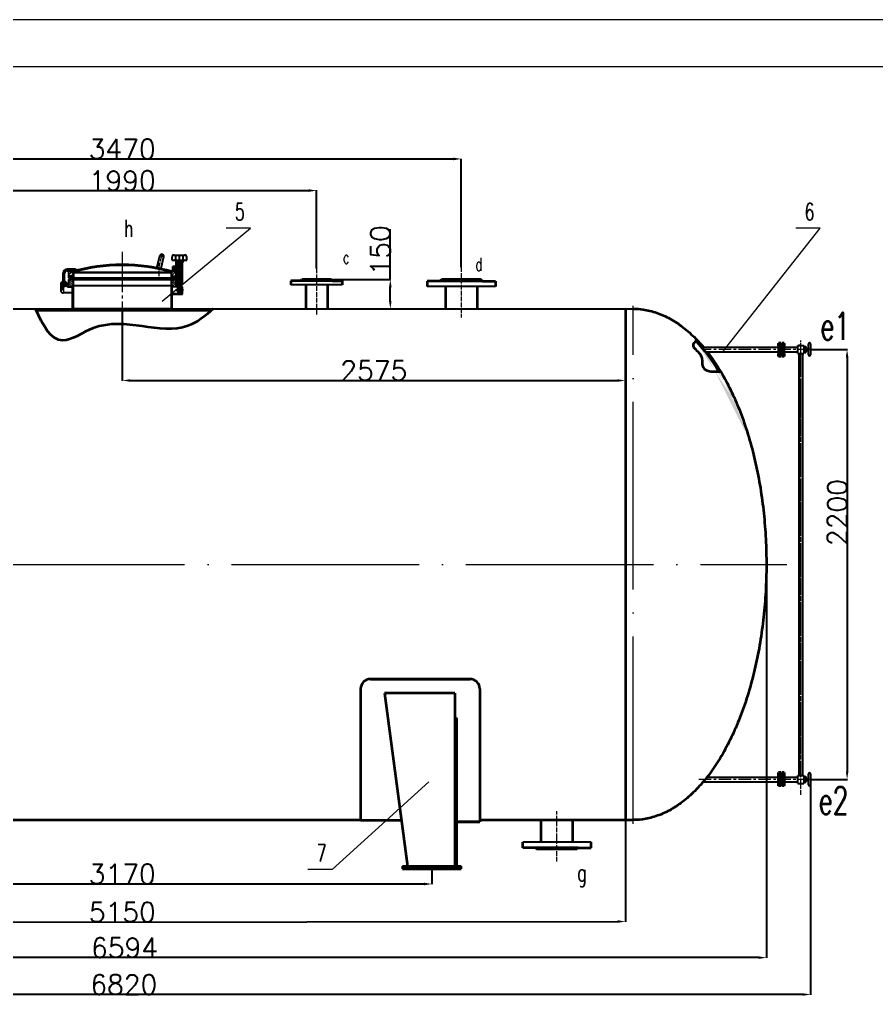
# Model space of a CAD drawing. Header units: millimetres. Extents: x 7901 to 22157, y 9078 to 19158.
# Drawn here: x 12098 to 16484, y 14154 to 19158 of the extents above; entities that cross this region are included whole.
import ezdxf

# ---------------------------------------------------------------- set-up
doc = ezdxf.new("R2010")
doc.units = ezdxf.units.MM
for name, pattern in [('ACAD_ISO04W100', [30, 24, -3, 0, -3]), ('CENTER', [2, 1.25, -0.25, 0.25, -0.25]), ('CENTERX2', [101.6, 63.5, -12.7, 12.7, -12.7])]:
    doc.linetypes.add(name, pattern=pattern)
for name, color, linetype, lineweight in [('8', 7, 'Continuous', 9), ('中心线', 1, 'CENTERX2', 9), ('中心线层', 1, 'ACAD_ISO04W100', 9), ('剖面线层', 4, 'Continuous', 9), ('尺寸线层', 3, 'Continuous', 13), ('细实线层', 7, 'Continuous', 9), ('轮廓线', 7, 'Continuous', 35)]:
    doc.layers.add(name, color=color, linetype=linetype, lineweight=lineweight)
doc.styles.add('HZ', font='txt.shx', dxfattribs={"width": 0.667, "bigfont": 'hztxt.shx'})
doc.styles.get("Standard").update_dxf_attribs({"font": 'txt', "bigfont": 'gbcbig.shx'})
doc.dimstyles.new('ISO-25', dxfattribs={"dimtxt": 2.5, "dimasz": 2.5, "dimexe": 1.25, "dimexo": 0.625, "dimtad": 1, "dimtxsty": 'Standard', "dimcen": 2.5, "dimadec": 0, "dimazin": 0, "dimtfac": 1, "dimtmove": 0, "dimatfit": 3, "dimfxl": 0, "dimarcsym": 0})

# ---------------------------------------------------------------- blocks, each defined once
blk = doc.blocks.new('13')
at = {"color": 1, "linetype": 'CENTER'}
for p, q in [((108.2, 161.9), (236.8, 161.9)), ((121.8, 174.8), (121.8, 144.5)), ((121.8, 161.9), (121.8, 161.9)), ((121.8, 161.9), (121.8, 161.9))]:
    blk.add_line(p, q, dxfattribs=at)
for p, q in [((132, 167.9), (234.8, 167.9)), ((176.8, 167.8), (176.8, 155.9)), ((176.8, 166.9), (235.8, 166.9)), ((234.8, 167.9), (234.8, 155.9)), ((234.8, 167.9), (236.8, 165.9)), ((236.8, 165.9), (236.8, 157.9)), ((132, 155.9), (234.8, 155.9)), ((176.8, 156.9), (235.8, 156.9)), ((234.8, 155.9), (236.8, 157.9))]:
    blk.add_line(p, q)
for radius in [7, 4.25]:
    blk.add_circle((121.8, 161.9), radius)
for centre, radius, start, end in [((121.8, 161.9), 10, 51.202, 313.0186), ((132, 172.9), 5, 226.8838, 270), ((132, 150.9), 5, 90, 133.0186)]:
    blk.add_arc(centre, radius, start, end)
blk = doc.blocks.new('22')
for p, q in [((807.6, 785.9), (807.6, 815.9)), ((850.6, 815.9), (807.6, 815.9)), ((850.6, 785.9), (850.6, 815.9)), ((807.6, 788.9), (850.6, 788.9)), ((807.6, 785.9), (850.6, 785.9))]:
    blk.add_line(p, q)
blk.add_circle((837.6, 802.9), 4.25)
at = {"layer": '中心线层'}
for p, q in [((847.3, 802.9), (829.4, 802.9)), ((837.6, 795.4), (837.6, 812.9))]:
    blk.add_line(p, q, dxfattribs=at)
blk = doc.blocks.new('02')
for p, q in [((236.5, 113), (236.5, 163)), ((252.5, 163), (252.5, 113)), ((252.5, 113), (236.5, 113))]:
    blk.add_line(p, q)
blk.add_arc((244.5, 163), 8, 0, 180)
at = {"layer": '中心线层'}
for p, q in [((233.5, 163), (256.2, 163)), ((244.5, 113), (244.5, 176.7))]:
    blk.add_line(p, q, dxfattribs=at)
blk = doc.blocks.new('450.3')
blk.add_hatch(color=256).paths.add_polyline_path([(1641.3, 884.6, -0.001225), (1645.9, 885.8, 0.389162), (1641.3, 890.8)])
at = {"layer": '剖面线层'}
h = blk.add_hatch(dxfattribs=at)
h.set_pattern_fill('ANSI37', color=256, style=0)
h.set_pattern_definition([(45, (1918.7546, 804.7547), (-2.245064, 2.245064), []), (135, (1918.7546, 804.7547), (-2.245064, -2.245064), [])])
edge = h.paths.add_edge_path()
edge.add_line((2055.4, 902.1), (2059.4, 902.1))
edge.add_line((2059.4, 902.1), (2059.4, 922.7))
edge.add_spline(control_points=[(2059.4, 922.7), (2059.2, 922.7), (2057.6, 922.1), (2055.8, 922.2), (2054.1, 922.4)], knot_values=[11.696141, 11.696141, 11.696141, 11.696141, 12.066673, 16.949949, 16.949949, 16.949949, 16.949949], degree=3, periodic=0)
edge.add_arc((2045.4, 917.6), 10, 0, 28.6422, ccw=False)
edge.add_line((2055.4, 917.6), (2055.4, 902.1))
edge = h.paths.add_edge_path()
edge.add_line((2077.4, 902.1), (2081.4, 902.1))
edge.add_line((2081.4, 902.1), (2081.4, 917.6))
edge.add_arc((2091.4, 917.6), 10, 163.6275, 180, ccw=False)
edge.add_spline(control_points=[(2081.8, 920.4), (2081.1, 920.4), (2079.6, 920.5), (2078.1, 920.9), (2077.4, 921.2)], knot_values=[36.080424, 36.080424, 36.080424, 36.080424, 38.229425, 40.764188, 40.764188, 40.764188, 40.764188], degree=3, periodic=0)
edge.add_line((2077.4, 921.2), (2077.4, 902.1))
h = blk.add_hatch(dxfattribs=at)
h.set_pattern_fill('ANSI31', color=256, style=0)
h.set_pattern_definition([(45, (1918.7546, 804.7547), (-2.245064, 2.245064), [])])
edge = h.paths.add_edge_path()
edge.add_line((2062.6, 902.1), (2063.5, 902.1))
edge.add_line((2063.5, 902.1), (2063.5, 924.8))
edge.add_spline(control_points=[(2063.5, 924.8), (2063.2, 924.7), (2062.9, 924.6), (2062.6, 924.4)], knot_values=[20.563838, 20.563838, 20.563838, 20.563838, 21.548078, 21.548078, 21.548078, 21.548078], degree=3, periodic=0)
edge.add_line((2062.6, 924.4), (2062.6, 902.1))
edge = h.paths.add_edge_path()
edge.add_spline(control_points=[(2062.6, 924.4), (2061.6, 923.8), (2060.5, 923.2), (2059.4, 922.7)], knot_values=[16.949949, 16.949949, 16.949949, 16.949949, 20.563838, 20.563838, 20.563838, 20.563838], degree=3, periodic=0)
edge.add_line((2059.4, 922.7), (2059.4, 902.1))
edge.add_line((2059.4, 902.1), (2062.6, 902.1))
edge.add_line((2062.6, 902.1), (2062.6, 924.4))
edge = h.paths.add_edge_path()
edge.add_spline(control_points=[(2074.2, 922.5), (2074, 922.6), (2073.7, 922.8), (2073.4, 922.9), (2073.3, 922.9)], knot_values=[31.830113, 31.830113, 31.830113, 31.830113, 32.54272, 32.751108, 32.751108, 32.751108, 32.751108], degree=3, periodic=0)
edge.add_line((2073.3, 922.9), (2073.3, 902.1))
edge.add_line((2073.3, 902.1), (2074.2, 902.1))
edge.add_line((2074.2, 902.1), (2074.2, 922.5))
edge = h.paths.add_edge_path()
edge.add_line((2074.2, 902.1), (2077.4, 902.1))
edge.add_line((2077.4, 902.1), (2077.4, 921.2))
edge.add_spline(control_points=[(2077.4, 921.2), (2076.3, 921.6), (2075.3, 922), (2074.2, 922.5)], knot_values=[32.751108, 32.751108, 32.751108, 32.751108, 36.080424, 36.080424, 36.080424, 36.080424], degree=3, periodic=0)
edge.add_line((2074.2, 922.5), (2074.2, 902.1))
h = blk.add_hatch(dxfattribs=at)
h.set_pattern_fill('ANSI31', color=256, scale=3, style=0)
h.set_pattern_definition([(45, (1334.044, 10), (-6.73519, 6.73519), [])])
h.paths.add_polyline_path([(1628.1, 877.1), (1628.1, 882.1), (1620.6, 882.1), (1618.1, 884.6), (1614.3, 884.6), (1614.3, 855.1), (1620.6, 855.1), (1618.1, 862.3), (1630.6, 862.3), (1628.1, 855.1), (1634.3, 855.1), (1634.3, 877.1)])
h = blk.add_hatch(dxfattribs=at)
h.set_pattern_fill('ANSI31', color=256, scale=3, style=0)
h.set_pattern_definition([(45, (1234.044, 10), (-6.73519, 6.73519), [])])
h.paths.add_polyline_path([(2054.3, 884.6), (2050.6, 884.6), (2048.1, 882.1), (2040.6, 882.1), (2040.6, 877.1), (2034.3, 877.1), (2034.3, 874.3), (2041.6, 862.3), (2050.6, 862.3), (2048.1, 855.1), (2054.3, 855.1)])
h = blk.add_hatch(dxfattribs=at)
h.set_pattern_fill('ANSI31', color=256, style=0)
h.set_pattern_definition([(45, (1933.9616, 756.4854), (-2.245064, 2.245064), [])])
h.paths.add_polyline_path([(2055.8, 884.6), (2055.8, 830.1), (2062.1, 830.1), (2062.1, 902.1), (2041.6, 902.1), (2041.6, 882.1), (2047.1, 882.1), (2049.6, 884.6)])
h.paths.add_polyline_path([(2074.6, 830.1), (2080.8, 830.1), (2080.8, 902.1), (2074.6, 902.1)])
h = blk.add_hatch(dxfattribs=at)
h.set_pattern_fill('ANSI31', color=256, scale=2, angle=90, style=0)
h.set_pattern_definition([(135, (1334.0437, 0), (-4.49013, -4.49013), [])])
h.paths.add_polyline_path([(1614.3, 818.8), (1630.3, 818.8), (1630.3, 823.8), (1634.3, 828.8), (1634.3, 848.8), (1614.3, 848.8)])
h = blk.add_hatch(dxfattribs=at)
h.set_pattern_fill('ANSI37', color=256, style=0)
h.set_pattern_definition([(45, (1333.0437, 0), (-2.245064, 2.245064), []), (135, (1333.0437, 0), (-2.245064, -2.245064), [])])
h.paths.add_polyline_path([(1630.8, 862.3), (1618.3, 862.3), (1620.8, 855.1), (1620.8, 848.8), (1628.3, 848.8), (1628.3, 855.1)])
h = blk.add_hatch(dxfattribs=at)
h.set_pattern_fill('ANSI31', color=256, scale=3, style=0)
h.set_pattern_definition([(45, (1233.794, 10), (-6.73519, 6.73519), [])])
h.paths.add_polyline_path([(2034.1, 855.1), (2040.3, 855.1), (2037.8, 862.3), (2041.4, 862.3), (2034.1, 874.3)])
h = blk.add_hatch(dxfattribs=at)
h.set_pattern_fill('ANSI31', color=256, scale=2, angle=90, style=0)
h.set_pattern_definition([(135, (1234.0437, 0), (-4.490128, -4.490128), [])])
h.paths.add_polyline_path([(2034.3, 828.8), (2038.3, 823.8), (2038.3, 818.8), (2054.3, 818.8), (2054.3, 848.8), (2034.3, 848.8)])
h = blk.add_hatch(dxfattribs=at)
h.set_pattern_fill('ANSI37', color=256, style=0)
h.set_pattern_definition([(45, (1235.0437, 0), (-2.245064, 2.245064), []), (135, (1235.0437, 0), (-2.245064, -2.245064), [])])
h.paths.add_polyline_path([(2040.3, 855.1), (2040.3, 848.8), (2047.8, 848.8), (2047.8, 855.1), (2050.3, 862.3), (2037.8, 862.3)])
h = blk.add_hatch(dxfattribs=at)
h.set_pattern_fill('ANSI31', color=256, style=0)
h.set_pattern_definition([(45, (1334.0437, 0), (-2.245064, 2.245064), [])])
h.paths.add_polyline_path([(1588.8, 819.8), (1582.8, 819.8), (1582.8, 804.8), (1588.8, 804.8)])
h = blk.add_hatch(dxfattribs=at)
h.set_pattern_fill('ANSI31', color=256, angle=90, style=0)
h.set_pattern_definition([(135, (1329.0437, 25), (-2.245064, -2.245064), [])])
h.paths.add_polyline_path([(1585.3, 828.8), (1589.8, 828.8, -0.414214), (1595.3, 834.3), (1595.3, 838.8, 0.414214)])
h.paths.add_polyline_path([(1600.8, 828.8), (1605.3, 828.8, 0.414214), (1595.3, 838.8), (1595.3, 834.3, -0.414214)])
h.paths.add_polyline_path([(1605.3, 828.8), (1600.8, 828.8, -1), (1589.8, 828.8), (1585.3, 828.8, 1)])
h = blk.add_hatch(dxfattribs=at)
h.set_pattern_fill('ANSI31', color=256, style=0)
h.set_pattern_definition([(45, (1329.0437, 25), (-2.245064, 2.245064), [])])
h.paths.add_polyline_path([(1595.3, 828.8), (1590.3, 828.8, 0.414214), (1595.3, 823.8)])
h.paths.add_polyline_path([(1595.3, 833.8, 0.414214), (1590.3, 828.8), (1595.3, 828.8)])
h.paths.add_polyline_path([(1595.3, 833.8), (1595.3, 828.8), (1600.3, 828.8, 0.414214)])
h.paths.add_polyline_path([(1600.3, 828.8), (1595.3, 828.8), (1595.3, 823.8, 0.414214)])
for p, q in [((2038.3, 927.6), (2038.3, 940.3)), ((2038.3, 927.6), (2098.4, 927.6)), ((2046.8, 948.8), (2089.9, 948.8)), ((2053.3, 927.6), (2053.3, 948.8)), ((2059.4, 902.1), (2059.4, 922.7)), ((2063.5, 902.1), (2063.5, 924.8)), ((2068.4, 927.6), (2068.4, 948.8)), ((2073.3, 902.1), (2073.3, 922.9)), ((2077.4, 902.1), (2077.4, 921.2)), ((2083.4, 927.6), (2083.4, 948.8)), ((2098.4, 927.6), (2098.4, 940.3)), ((1641.3, 890.8), (1608.3, 890.8)), ((1608.3, 884.6), (1641.3, 884.6)), ((1614.3, 884.6), (1614.3, 855.1)), ((1634.8, 884.6), (1614.3, 884.6)), ((1618.1, 884.6), (1620.6, 882.1)), ((1620.6, 882.1), (1631.1, 882.1)), ((1628.1, 877.1), (1628.1, 882.1)), ((1628.3, 881.1), (1628.3, 877.1)), ((1641.3, 884.6), (1641.3, 890.8)), ((2048.1, 882.1), (2036.9, 882.1)), ((2040.3, 877.1), (2040.3, 881.1)), ((2040.6, 882.1), (2048.1, 882.1)), ((2040.6, 877.1), (2040.6, 882.1)), ((2080.8, 902.1), (2041.6, 902.1)), ((2041.6, 882.1), (2041.6, 902.1)), ((2047.1, 882.1), (2041.6, 882.1)), ((2049.3, 884.6), (2046.8, 882.1)), ((2049.6, 884.6), (2047.1, 882.1)), ((2050.6, 884.6), (2048.1, 882.1)), ((2050.6, 884.6), (2048.1, 882.1)), ((2049.6, 884.6), (2055.8, 884.6)), ((2050.6, 884.6), (2054.3, 884.6)), ((2050.6, 884.6), (2054.3, 884.6)), ((2054.3, 884.6), (2054.3, 855.1)), ((2055.4, 902.1), (2055.4, 917.6)), ((2055.4, 902.1), (2081.4, 902.1)), ((2055.8, 884.6), (2055.8, 830.1)), ((2062.1, 830.1), (2062.1, 902.1)), ((2074.6, 830.1), (2074.6, 902.1)), ((2080.8, 830.1), (2080.8, 902.1)), ((2081.4, 902.1), (2081.4, 917.6)), ((1592.3, 840.4), (1592.3, 874.8)), ((1598.3, 840.4), (1598.3, 874.6)), ((1620.8, 855.1), (1614.3, 855.1)), ((1614.3, 848.8), (2034.3, 848.8)), ((1614.3, 848.8), (1614.3, 818.8)), ((1630.8, 862.3), (1618.3, 862.3)), ((1618.3, 862.3), (1620.8, 855.1)), ((1620.8, 855.1), (1620.8, 848.8)), ((1628.1, 877.1), (2040.3, 877.1)), ((2040.6, 877.1), (1628.1, 877.1)), ((1630.8, 862.3), (1628.3, 855.1)), ((1628.3, 855.1), (2040.3, 855.1)), ((1628.3, 855.1), (1628.3, 848.8)), ((1634.3, 878.7), (1634.3, 855.1)), ((1634.3, 728.8), (1634.3, 848.8)), ((2034.3, 878.9), (2034.3, 855.1)), ((2034.3, 848.8), (2054.3, 848.8)), ((2034.3, 848.8), (2034.3, 822.6)), ((2037.8, 862.3), (2050.3, 862.3)), ((2037.8, 862.3), (2040.3, 855.1)), ((2040.3, 855.1), (2040.3, 848.8)), ((2050.3, 862.3), (2047.8, 855.1)), ((2047.8, 855.1), (2047.8, 848.8)), ((2047.8, 855.1), (2054.3, 855.1)), ((2054.3, 848.8), (2054.3, 818.8)), ((1582.8, 828.8), (1582.8, 803.8)), ((1588.8, 819.8), (1582.8, 819.8)), ((1588.8, 804.8), (1582.8, 804.8)), ((1588.8, 819.8), (1588.8, 804.8)), ((1607.8, 828.8), (1607.8, 823.8)), ((1612.8, 818.8), (1630.3, 818.8)), ((1634.3, 828.8), (1630.3, 823.8)), ((1630.3, 823.8), (2038.3, 823.8)), ((1630.3, 728.8), (1630.3, 823.8)), ((2034.3, 828.8), (2038.3, 823.8)), ((2034.3, 822.6), (2034.3, 728.8)), ((2038.3, 728.8), (2038.3, 823.8)), ((2080.8, 830.1), (2055.8, 830.1)), ((1630.3, 793.8), (1592.8, 793.8)), ((2038.3, 728.8), (1630.3, 728.8))]:
    blk.add_line(p, q)
for radius in [10, 5.5, 5]:
    blk.add_circle((1595.3, 828.8), radius)
for centre, radius, start, end in [((2046.8, 940.3), 8.5, 90, 180), ((2045.4, 917.6), 10, 0, 90), ((2091.4, 917.6), 10, 90, 180), ((2089.9, 940.3), 8.5, 360, 90), ((1608.3, 874.8), 16, 90, 180), ((1608.3, 874.6), 10, 90, 180), ((1834.3, 173.1), 737.3, 73.7761, 106.2433), ((1834.5, 168.8), 737.7, 73.7749, 106.2251), ((1640.9, 885.8), 5, 359.2001, 84.5238), ((1595.3, 828.8), 12.5, 104.5814, 180), ((1595.3, 828.8), 12.5, 0, 76.1135), ((1592.8, 803.8), 10, 180, 270), ((1589.3, 840.4), 3, 297.4864, 0), ((1601.3, 840.4), 3, 180, 242.5136), ((1612.8, 823.8), 5, 180, 270)]:
    blk.add_arc(centre, radius, start, end)
at = {"layer": '中心线'}
blk.add_line((1834.3, 961.4), (1834.3, 728.8), dxfattribs=at)
at = {"layer": '中心线层'}
for p, q in [((1834.3, 940.7), (1834.3, 861.5)), ((1984.3, 916.1), (1984.3, 848.9)), ((1595.3, 796.4), (1595.3, 846.2)), ((1609.7, 828.8), (1581.6, 828.8))]:
    blk.add_line(p, q, dxfattribs=at)
at = {"layer": '中心线层', "color": 1, "linetype": 'CENTER'}
blk.add_line((2068.4, 953), (2068.4, 902.1), dxfattribs=at)
at = {"layer": '细实线层'}
for p, q in [((2062.6, 902.1), (2062.6, 924.4)), ((2074.2, 902.1), (2074.2, 922.5))]:
    blk.add_line(p, q, dxfattribs=at)
blk.add_open_spline([(2054.1, 922.4), (2055.8, 922.2), (2059.6, 922), (2065.4, 927.1), (2072.8, 923.1), (2078.3, 920.6), (2081.1, 920.4), (2081.8, 920.4)], degree=3, knots=[11.696141, 11.696141, 11.696141, 11.696141, 16.579417, 22.881932, 32.038501, 38.615187, 40.764188, 40.764188, 40.764188, 40.764188], dxfattribs=at)
for name, p, rotation in [('02', (1720.2, 842.5), 346.4166129121407), ('13', (2230.2, 684.1), 90)]:
    blk.add_blockref(name, p, dxfattribs=dict(rotation=rotation))
blk.add_blockref('22', (1230.7, 2.9))
blk = doc.blocks.new('*D26')
at = {"layer": 'Defpoints', "color": 0}
for p in [(16146.5, 17470), (16146.5, 15270), (16333.4, 15270)]:
    blk.add_point(p, dxfattribs=at)
at = {"layer": '尺寸线层', "color": 0, "lineweight": -2}
for p, q in [((16147.1, 17470), (16334.7, 17470)), ((16333.4, 17430), (16333.4, 15310)), ((16147.1, 15270), (16334.7, 15270))]:
    blk.add_line(p, q, dxfattribs=at)
at = {"layer": '尺寸线层', "color": 0}
for points in [[(16326.8, 17430), (16340.1, 17430), (16333.4, 17470)], [(16326.8, 15310), (16340.1, 15310), (16333.4, 15270)]]:
    blk.add_solid(points, dxfattribs=at)
at = {"layer": '尺寸线层', "color": 0, "insert": (16282.8, 16635.3), "char_height": 100, "attachment_point": 5, "rotation": 90}
blk.add_mtext('2200', dxfattribs=at)
blk = doc.blocks.new('*D27')
at = {"layer": 'Defpoints', "color": 0}
for p in [(9326.5, 16370), (15920.5, 16370), (9326.5, 14357.6)]:
    blk.add_point(p, dxfattribs=at)
at = {"layer": '尺寸线层', "color": 0, "lineweight": -2}
for p, q in [((9326.5, 16369.4), (9326.5, 14356.3)), ((15920.5, 16369.4), (15920.5, 14356.3)), ((15880.5, 14357.6), (9366.5, 14357.6))]:
    blk.add_line(p, q, dxfattribs=at)
at = {"layer": '尺寸线层', "color": 0}
for points in [[(9366.5, 14364.3), (9366.5, 14350.9), (9326.5, 14357.6)], [(15880.5, 14364.3), (15880.5, 14350.9), (15920.5, 14357.6)]]:
    blk.add_solid(points, dxfattribs=at)
at = {"layer": '尺寸线层', "color": 0, "insert": (12635.2, 14408.2), "char_height": 100, "attachment_point": 5}
blk.add_mtext('6594', dxfattribs=at)
blk = doc.blocks.new('*D28')
at = {"layer": 'Defpoints', "color": 0}
for p in [(10048.5, 15064.5), (15198.5, 15070), (15199, 14542.5)]:
    blk.add_point(p, dxfattribs=at)
at = {"layer": '尺寸线层', "color": 0, "lineweight": -2}
for p, q in [((10048.5, 15063.9), (10049.1, 14535.8)), ((15198.5, 15069.4), (15199.1, 14541.3)), ((10089, 14537.1), (15159, 14542.5))]:
    blk.add_line(p, q, dxfattribs=at)
at = {"layer": '尺寸线层', "color": 0}
for points in [[(10089, 14543.8), (10089.1, 14530.4), (10049, 14537)], [(15159, 14549.2), (15159.1, 14535.8), (15199, 14542.5)]]:
    blk.add_solid(points, dxfattribs=at)
at = {"layer": '尺寸线层', "color": 0, "insert": (12624, 14590.4), "char_height": 100, "attachment_point": 5, "rotation": 0.0612}
blk.add_mtext('5150', dxfattribs=at)
blk = doc.blocks.new('*D29')
at = {"layer": 'Defpoints', "color": 0}
for p in [(9326.5, 16370), (16146.5, 15242), (9326.5, 14169)]:
    blk.add_point(p, dxfattribs=at)
at = {"layer": '尺寸线层', "color": 0, "lineweight": -2}
for p, q in [((9326.5, 16369.4), (9326.5, 14167.7)), ((16146.5, 15241.4), (16146.5, 14167.7)), ((16106.5, 14169), (9366.5, 14169))]:
    blk.add_line(p, q, dxfattribs=at)
at = {"layer": '尺寸线层', "color": 0}
for points in [[(9366.5, 14175.6), (9366.5, 14162.3), (9326.5, 14169)], [(16106.5, 14175.6), (16106.5, 14162.3), (16146.5, 14169)]]:
    blk.add_solid(points, dxfattribs=at)
at = {"layer": '尺寸线层', "color": 0, "insert": (12631.6, 14219.6), "char_height": 100, "attachment_point": 5}
blk.add_mtext('6820', dxfattribs=at)
blk = doc.blocks.new('*D30')
at = {"layer": 'Defpoints', "color": 0}
for p in [(11038.5, 14826), (14208.5, 14826), (14208.5, 14734.5)]:
    blk.add_point(p, dxfattribs=at)
at = {"layer": '尺寸线层', "color": 0, "lineweight": -2}
for p, q in [((11038.5, 14825.4), (11038.5, 14733.2)), ((14208.5, 14825.4), (14208.5, 14733.2)), ((11078.5, 14734.5), (14168.5, 14734.5))]:
    blk.add_line(p, q, dxfattribs=at)
at = {"layer": '尺寸线层', "color": 0}
for points in [[(11078.5, 14741.1), (11078.5, 14727.8), (11038.5, 14734.5)], [(14168.5, 14741.1), (14168.5, 14727.8), (14208.5, 14734.5)]]:
    blk.add_solid(points, dxfattribs=at)
at = {"layer": '尺寸线层', "color": 0, "insert": (12623.5, 14785.1), "char_height": 100, "attachment_point": 5}
blk.add_mtext('3170', dxfattribs=at)
blk = doc.blocks.new('*D33')
at = {"layer": 'Defpoints', "color": 0}
for p in [(13618.5, 18282.8), (11628.5, 17884.1), (13618.5, 17884.1)]:
    blk.add_point(p, dxfattribs=at)
at = {"layer": '尺寸线层', "color": 0, "lineweight": -2}
for p, q in [((11628.5, 17884.7), (11628.5, 18284.1)), ((11668.5, 18282.8), (13578.5, 18282.8)), ((13618.5, 17884.7), (13618.5, 18284.1))]:
    blk.add_line(p, q, dxfattribs=at)
at = {"layer": '尺寸线层', "color": 0}
for points in [[(11668.5, 18289.5), (11668.5, 18276.2), (11628.5, 18282.8)], [(13578.5, 18289.5), (13578.5, 18276.2), (13618.5, 18282.8)]]:
    blk.add_solid(points, dxfattribs=at)
at = {"layer": '尺寸线层', "color": 0, "insert": (12623.5, 18333.5), "char_height": 100, "attachment_point": 5}
blk.add_mtext('1990', dxfattribs=at)
blk = doc.blocks.new('*D34')
at = {"layer": 'Defpoints', "color": 0}
for p in [(14358.5, 18444.6), (10888.5, 17890.9), (14358.5, 17890.9)]:
    blk.add_point(p, dxfattribs=at)
at = {"layer": '尺寸线层', "color": 0, "lineweight": -2}
for p, q in [((10888.5, 17891.5), (10888.5, 18445.9)), ((10928.5, 18444.6), (14318.5, 18444.6)), ((14358.5, 17891.5), (14358.5, 18445.9))]:
    blk.add_line(p, q, dxfattribs=at)
at = {"layer": '尺寸线层', "color": 0}
for points in [[(10928.5, 18451.3), (10928.5, 18437.9), (10888.5, 18444.6)], [(14318.5, 18451.3), (14318.5, 18437.9), (14358.5, 18444.6)]]:
    blk.add_solid(points, dxfattribs=at)
at = {"layer": '尺寸线层', "color": 0, "insert": (12623.5, 18495.2), "char_height": 100, "attachment_point": 5}
blk.add_mtext('3470', dxfattribs=at)
blk = doc.blocks.new('*D35')
at = {"layer": 'Defpoints', "color": 0}
for p in [(12623.5, 17678), (15198.5, 17670), (15198.5, 17310.9)]:
    blk.add_point(p, dxfattribs=at)
at = {"layer": '尺寸线层', "color": 0, "lineweight": -2}
for p, q in [((12623.5, 17677.4), (12623.5, 17309.6)), ((15198.5, 17669.4), (15198.5, 17309.6)), ((12663.5, 17310.9), (15158.5, 17310.9))]:
    blk.add_line(p, q, dxfattribs=at)
at = {"layer": '尺寸线层', "color": 0}
for points in [[(12663.5, 17317.5), (12663.5, 17304.2), (12623.5, 17310.9)], [(15158.5, 17317.5), (15158.5, 17304.2), (15198.5, 17310.9)]]:
    blk.add_solid(points, dxfattribs=at)
at = {"layer": '尺寸线层', "color": 0, "insert": (13911, 17361.5), "char_height": 100, "attachment_point": 5}
blk.add_mtext('2575', dxfattribs=at)
blk = doc.blocks.new('*D36')
at = {"layer": 'Defpoints', "color": 0}
for p in [(13699.1, 17828), (13699.1, 17678), (13995.5, 17678)]:
    blk.add_point(p, dxfattribs=at)
at = {"layer": '尺寸线层', "color": 0, "lineweight": -2}
for p, q in [((13995.5, 17828), (13995.5, 18085.9)), ((13699.7, 17828), (13996.7, 17828)), ((13995.5, 17718), (13995.5, 17788)), ((13699.7, 17678), (13996.7, 17678))]:
    blk.add_line(p, q, dxfattribs=at)
at = {"layer": '尺寸线层', "color": 0}
for points in [[(13988.8, 17788), (14002.1, 17788), (13995.5, 17828)], [(13988.8, 17718), (14002.1, 17718), (13995.5, 17678)]]:
    blk.add_solid(points, dxfattribs=at)
at = {"layer": '尺寸线层', "color": 0, "insert": (13944.9, 17976.9), "char_height": 100, "attachment_point": 5, "rotation": 90}
blk.add_mtext('150', dxfattribs=at)

msp = doc.modelspace()

# ---------------------------------------------------------------- hatches: boundary and pattern name
at = {"layer": '轮廓线'}
h = msp.add_hatch(color=256, dxfattribs=at)
edge = h.paths.add_edge_path()
edge.add_line((12368.486, 17677.971), (12180.13, 17677.971))
edge.add_spline(control_points=[(12180.13, 17677.971), (12181.292, 17675.293), (12182.456, 17672.628), (12183.625, 17669.976)], knot_values=[1096.22217741, 1096.22217741, 1096.22217741, 1096.22217741, 1103.10649974, 1103.10649974, 1103.10649974, 1103.10649974], degree=3, periodic=0)
edge.add_line((12183.625, 17669.976), (12368.486, 17669.976))
edge.add_line((12368.486, 17669.976), (12368.486, 17677.971))
edge = h.paths.add_edge_path()
edge.add_spline(control_points=[(13080.915, 17669.976), (13083.848, 17672.614), (13086.774, 17675.28), (13089.694, 17677.971)], knot_values=[64.80181604, 64.80181604, 64.80181604, 64.80181604, 76.16252462, 76.16252462, 76.16252462, 76.16252462], degree=3, periodic=0)
edge.add_line((13089.694, 17677.971), (12878.486, 17677.971))
edge.add_line((12878.486, 17677.971), (12878.486, 17669.976))
edge.add_line((12878.486, 17669.976), (13080.915, 17669.976))
h.paths.add_polyline_path([(12878.486, 17759.388), (12873.486, 17755.268), (12873.486, 17677.981), (12878.486, 17677.981)])
h.paths.add_polyline_path([(12373.486, 17796.731), (12368.486, 17796.731), (12368.486, 17677.981), (12373.486, 17677.981)])
h = msp.add_hatch(color=256, dxfattribs=at)
h.paths.add_polyline_path([(12373.486, 17677.971), (12368.486, 17677.971), (12368.486, 17669.976), (12373.486, 17669.976)])
h.paths.add_polyline_path([(12878.486, 17677.971), (12873.486, 17677.971), (12873.486, 17669.976), (12878.486, 17669.976)])
h = msp.add_hatch(color=256, dxfattribs=at)
edge = h.paths.add_edge_path()
edge.add_spline(control_points=[(15597.975, 17481.781), (15586.98, 17494.841), (15575.785, 17507.306), (15564.409, 17519.155)], knot_values=[0.49551902, 0.49551902, 0.49551902, 0.49551902, 0.55239279, 0.55239279, 0.55239279, 0.55239279], degree=3, periodic=0)
edge.add_spline(control_points=[(15564.409, 17519.155), (15562.372, 17517.303), (15560.436, 17515.458), (15558.631, 17513.622)], knot_values=[21.07491153, 21.07491153, 21.07491153, 21.07491153, 28.02397517, 28.02397517, 28.02397517, 28.02397517], degree=3, periodic=0)
edge.add_ellipse((15237.861, 16369.978), major_axis=(0, 1299.997), ratio=0.51894401, start_angle=328.785658, end_angle=331.609533, ccw=False)
edge.add_line((15587.48, 17481.781), (15597.975, 17481.781))
edge = h.paths.add_edge_path()
edge.add_spline(control_points=[(15686.549, 17356.497), (15682.385, 17363.451), (15678.176, 17370.309), (15656.088, 17405.42), (15637.488, 17432.037), (15618.214, 17456.781)], knot_values=[0.58769273, 0.58769273, 0.58769273, 0.58769273, 0.61202245, 0.61202245, 0.7140732, 0.7140732, 0.7140732, 0.7140732], degree=3, periodic=0)
edge.add_line((15618.214, 17456.781), (15608.045, 17456.781))
edge.add_ellipse((15237.861, 16369.978), major_axis=(0, 1299.997), ratio=0.51894401, start_angle=319.346174, end_angle=326.720501, ccw=False)
edge.add_spline(control_points=[(15677.372, 17356.234), (15680.354, 17356.297), (15683.413, 17356.386), (15686.549, 17356.497)], knot_values=[268.92880834, 268.92880834, 268.92880834, 268.92880834, 274.32399773, 274.32399773, 274.32399773, 274.32399773], degree=3, periodic=0)

# ---------------------------------------------------------------- linework, layer by layer
for p, q in [((13749.736, 17801.196), (13487.236, 17801.196)), ((14533.486, 17792.281), (14183.486, 17792.281)), ((10969.486, 17677.971), (15238.486, 17677.971)), ((15587.48, 17481.781), (15982.235, 17481.781)), ((16010.548, 17481.781), (16081.486, 17481.781)), ((16081.486, 17449.281), (16081.486, 17489.281)), ((16081.486, 17489.281), (16111.486, 17489.281)), ((16096.486, 17489.281), (16083.986, 17489.281)), ((16096.486, 17489.281), (16106.486, 17489.281)), ((16096.486, 17489.281), (16106.486, 17489.281)), ((16111.486, 17489.281), (16111.486, 17449.281)), ((16111.486, 17484.981), (16121.486, 17484.981)), ((16121.486, 17484.981), (16121.486, 17469.981)), ((16121.486, 17474.981), (16136.486, 17474.981)), ((16121.486, 17469.981), (16121.486, 17474.981)), ((16121.486, 17469.981), (16121.486, 17454.981)), ((16121.486, 17464.981), (16136.486, 17464.981)), ((16136.486, 17469.981), (16136.486, 17497.981)), ((16136.486, 17474.981), (16136.486, 17469.981)), ((16136.486, 17441.981), (16136.486, 17469.981)), ((16146.486, 17497.981), (16146.486, 17441.981)), ((15608.045, 17456.781), (15982.235, 17456.781)), ((16010.548, 17456.781), (16081.486, 17456.781)), ((16081.486, 17449.281), (16111.486, 17449.281)), ((16086.486, 17449.281), (16086.486, 15289.281)), ((16106.486, 15289.281), (16106.486, 17449.281)), ((16111.486, 17454.981), (16121.486, 17454.981)), ((15617.125, 15281.781), (15982.235, 15281.781)), ((16010.548, 15281.781), (16081.486, 15281.781)), ((16081.486, 15249.281), (16081.486, 15289.281)), ((16081.486, 15289.281), (16111.486, 15289.281)), ((16111.486, 15289.281), (16111.486, 15249.281)), ((16111.486, 15284.981), (16121.486, 15284.981)), ((16121.486, 15284.981), (16121.486, 15254.981)), ((16121.486, 15274.981), (16136.486, 15274.981)), ((16121.486, 15264.981), (16136.486, 15264.981)), ((16136.486, 15241.981), (16136.486, 15297.981)), ((16146.486, 15297.981), (16146.486, 15241.981)), ((15596.798, 15256.781), (15982.235, 15256.781)), ((16010.548, 15256.781), (16081.486, 15256.781)), ((16081.486, 15249.281), (16111.486, 15249.281)), ((16111.486, 15254.981), (16121.486, 15254.981)), ((14325.486, 15064.481), (14333.486, 15064.481)), ((15023.486, 14947.68), (14673.486, 14947.68))]:
    msp.add_line(p, q)
for centre, start, end in [((16141.486, 17497.981), 0, 180), ((16141.486, 17441.981), 180, 0), ((16141.486, 15297.981), 0, 180), ((16141.486, 15241.981), 180, 0)]:
    msp.add_arc(centre, 5, start, end)
at = {"layer": '8'}
for p, q in [((7901.394, 19157.897), (22157.394, 19157.897)), ((8621.394, 18917.897), (21917.394, 18917.897))]:
    msp.add_line(p, q, dxfattribs=at)
at = {"layer": '中心线'}
for p, q in [((16096.486, 15297.281), (16096.486, 17514.881)), ((16146.486, 17469.981), (15596.07, 17469.981)), ((16146.486, 15269.981), (15564.553, 15269.981))]:
    msp.add_line(p, q, dxfattribs=at)
at = {"layer": '中心线层'}
for p, q in [((13618.486, 17884.064), (13618.486, 17644.276)), ((14358.486, 17890.859), (14358.486, 17633.041)), ((16096.486, 15190.749), (16096.486, 17508.849)), ((14848.486, 14849.103), (14848.486, 15106.92))]:
    msp.add_line(p, q, dxfattribs=at)
at = {"layer": '中心线层', "ltscale": 40}
for p, q in [((15238.486, 15041.635), (15238.486, 17692.266)), ((10782.518, 16369.981), (16025.098, 16369.981))]:
    msp.add_line(p, q, dxfattribs=at)
at = {"layer": '尺寸线层'}
for p, q in [((12827.127, 17717.064), (13279.815, 18090.117)), ((13279.815, 18090.117), (13154.815, 18090.117)), ((15700.75, 17461.981), (16195.357, 18090.117)), ((16195.357, 18090.117), (16070.357, 18090.117)), ((14192.016, 15257.926), (13698.793, 14808.342)), ((13698.793, 14808.342), (13573.793, 14808.342))]:
    msp.add_line(p, q, dxfattribs=at)
at = {"layer": '轮廓线'}
for p, q in [((13487.236, 17821.729), (13487.236, 17801.196)), ((13487.236, 17821.729), (13487.236, 17801.196)), ((13487.236, 17821.729), (13487.236, 17801.196)), ((13700.497, 17821.729), (13487.236, 17821.729)), ((13536.476, 17821.729), (13542.708, 17827.961)), ((13694.265, 17827.961), (13542.708, 17827.961)), ((13700.497, 17821.729), (13694.265, 17827.961)), ((13700.497, 17821.729), (13749.736, 17821.729)), ((13749.736, 17821.729), (13749.736, 17801.196)), ((14183.486, 17819.658), (14183.486, 17792.281)), ((14183.486, 17819.658), (14183.486, 17792.281)), ((14183.486, 17819.658), (14183.486, 17792.281)), ((14467.834, 17819.658), (14183.486, 17819.658)), ((14249.139, 17819.658), (14257.452, 17827.971)), ((14459.521, 17827.971), (14257.452, 17827.971)), ((14277.486, 17827.981), (14277.486, 17827.971)), ((14439.486, 17827.981), (14439.486, 17827.971)), ((14467.834, 17819.658), (14459.521, 17827.971)), ((14467.834, 17819.658), (14533.486, 17819.658)), ((14533.486, 17819.658), (14533.486, 17792.281)), ((13562.486, 17801.196), (13562.486, 17677.981)), ((13674.486, 17801.196), (13674.486, 17677.981)), ((14277.486, 17792.281), (14277.486, 17677.981)), ((14439.486, 17792.281), (14439.486, 17677.981)), ((12183.625, 17669.976), (13080.915, 17669.976)), ((12368.486, 17677.981), (12368.486, 17669.981)), ((12373.486, 17677.981), (12373.486, 17669.976)), ((12873.486, 17677.981), (12873.486, 17669.976)), ((12878.486, 17677.981), (12878.486, 17669.976)), ((15198.486, 17669.981), (15198.486, 15069.981)), ((15975.472, 17495.68), (16017.464, 17495.68)), ((15982.235, 17502.549), (15982.235, 17434.46)), ((15994.178, 17502.549), (15982.235, 17502.549)), ((15994.178, 17489.148), (15994.178, 17502.549)), ((15996.392, 17486.935), (15994.178, 17489.148)), ((15994.178, 17434.46), (15994.178, 17489.148)), ((15996.392, 17486.935), (15998.605, 17489.148)), ((15996.392, 17453.026), (15996.392, 17486.935)), ((16010.548, 17502.549), (15998.605, 17502.549)), ((15998.605, 17434.46), (15998.605, 17502.549)), ((16010.548, 17434.46), (16010.548, 17502.549)), ((15975.472, 17442.667), (16017.464, 17442.667)), ((15994.178, 17434.46), (15982.235, 17434.46)), ((15996.392, 17453.026), (15994.178, 17450.813)), ((15996.392, 17453.026), (15998.605, 17450.813)), ((16010.548, 17434.46), (15998.605, 17434.46)), ((13893.486, 15782.859), (14403.486, 15782.859)), ((14403.486, 15782.859), (13893.486, 15782.859)), ((13843.486, 15732.859), (13843.486, 15059.981)), ((14453.486, 15732.859), (14453.486, 15051.981)), ((14325.486, 15710.98), (13965.486, 15710.98)), ((13965.486, 15710.98), (14083.486, 14825.981)), ((14325.486, 15710.98), (14325.486, 14825.981)), ((14325.486, 15584.567), (14333.486, 15584.567)), ((14333.486, 15584.567), (14333.486, 14825.981)), ((15975.472, 15297.294), (16017.464, 15297.294)), ((15982.235, 15237.412), (15982.235, 15305.501)), ((15994.178, 15305.501), (15982.235, 15305.501)), ((15994.178, 15305.501), (15994.178, 15250.813)), ((15996.392, 15286.935), (15994.178, 15289.148)), ((15996.392, 15286.935), (15998.605, 15289.148)), ((15996.392, 15286.935), (15996.392, 15253.026)), ((16010.548, 15305.501), (15998.605, 15305.501)), ((15998.605, 15305.501), (15998.605, 15237.412)), ((16010.548, 15305.501), (16010.548, 15237.412)), ((15975.472, 15244.281), (16017.464, 15244.281)), ((15994.178, 15237.412), (15982.235, 15237.412)), ((15996.392, 15253.026), (15994.178, 15250.813)), ((15994.178, 15250.813), (15994.178, 15237.412)), ((15996.392, 15253.026), (15998.605, 15250.813)), ((16010.548, 15237.412), (15998.605, 15237.412)), ((11403.486, 15061.981), (13843.486, 15061.981)), ((14453.486, 15061.981), (15238.501, 15061.981)), ((14767.486, 14947.68), (14767.486, 15061.981)), ((14929.486, 14947.68), (14929.486, 15061.981)), ((14053.353, 15059.981), (13843.486, 15059.981)), ((14333.486, 15051.981), (14358.486, 15051.981)), ((14453.486, 15051.981), (14333.486, 15051.981)), ((14358.486, 15051.981), (14453.486, 15051.981)), ((14673.486, 14920.303), (14673.486, 14947.68)), ((14673.486, 14920.303), (14673.486, 14947.68)), ((14673.486, 14920.303), (14673.486, 14947.68)), ((14957.834, 14920.303), (14673.486, 14920.303)), ((14739.139, 14920.303), (14747.462, 14911.981)), ((14949.511, 14911.981), (14747.462, 14911.981)), ((14957.834, 14920.303), (14949.511, 14911.981)), ((14957.834, 14920.303), (15023.486, 14920.303)), ((15023.486, 14920.303), (15023.486, 14947.68)), ((14058.486, 14825.981), (14058.486, 14811.981)), ((14058.486, 14825.981), (14358.486, 14825.981)), ((14058.486, 14811.981), (14358.486, 14811.981)), ((14358.486, 14811.981), (14358.486, 14825.981))]:
    msp.add_line(p, q, dxfattribs=at)
for centre, start, end in [((13893.486, 15732.859), 90, 180), ((14403.486, 15732.859), 0, 90)]:
    msp.add_arc(centre, 50, start, end, dxfattribs=at)
at = {"layer": '轮廓线', "extrusion": (0, 0, -1)}
msp.add_ellipse((15237.861, 16369.978), major_axis=(0, 1299.997), ratio=0.51894401, start_param=0.49550713, end_param=0.70954312, dxfattribs=at)
at = {"layer": '轮廓线'}
for points, knots in [([(13089.705, 17677.981), (13048.44, 17639.961), (12877.813, 17506.459), (12575.912, 17676.016), (12289.937, 17459.584), (12218.051, 17590.585), (12180.125, 17677.981)], [64.78774014, 64.78774014, 64.78774014, 64.78774014, 225.33174275, 709.51432497, 878.40275918, 1103.11507052, 1103.11507052, 1103.11507052, 1103.11507052]), ([(15238.501, 17677.975), (15255.45, 17677.945), (15272.398, 17676.71), (15312.796, 17670.891), (15336.194, 17665.183), (15382.5, 17649.21), (15405.409, 17638.944), (15450.49, 17613.996), (15472.664, 17599.313), (15516.051, 17565.708), (15537.265, 17546.786), (15571.52, 17512.026), (15584.888, 17497.325), (15597.975, 17481.781)], [0.000926439, 0.000926439, 0.000926439, 0.000926439, 0.074614442, 0.074614442, 0.177135948, 0.177135948, 0.279657454, 0.279657454, 0.38217896, 0.38217896, 0.484700467, 0.484700467, 0.552392794, 0.552392794, 0.552392794, 0.552392794]), ([(15567.453, 17521.868), (15553.662, 17509.808), (15529.19, 17481.687), (15598.697, 17447.111), (15581.701, 17361.545), (15632.587, 17354.302), (15690.579, 17356.65)], [17.68900839, 17.68900839, 17.68900839, 17.68900839, 62.77565701, 125.07095068, 178.86911758, 276.6111202, 276.6111202, 276.6111202, 276.6111202]), ([(15618.214, 17456.781), (15637.488, 17432.037), (15656.088, 17405.42), (15691.842, 17348.586), (15708.989, 17318.353), (15741.57, 17254.7), (15757.005, 17221.281), (15786.008, 17151.603), (15799.575, 17115.344), (15824.707, 17040.365), (15836.272, 17001.644), (15857.279, 16922.142), (15866.722, 16881.362), (15883.39, 16798.166), (15890.616, 16755.75), (15902.775, 16669.726), (15907.709, 16626.117), (15915.235, 16538.16), (15917.826, 16493.813), (15920.641, 16404.841), (15920.863, 16360.217), (15918.938, 16271.159), (15916.789, 16226.724), (15910.144, 16138.506), (15905.646, 16094.724), (15894.348, 16008.268), (15887.548, 15965.594), (15871.714, 15881.8), (15862.681, 15840.68), (15842.473, 15760.421), (15831.298, 15721.282), (15806.922, 15645.393), (15793.72, 15608.643), (15765.423, 15537.913), (15750.327, 15503.933), (15718.394, 15439.097), (15701.556, 15408.241), (15666.304, 15349.974), (15647.891, 15322.563), (15609.669, 15271.472), (15589.86, 15247.792), (15549.041, 15204.418), (15528.03, 15184.722), (15485.009, 15149.534), (15463, 15134.041), (15418.202, 15107.442), (15395.413, 15096.336), (15349.298, 15078.657), (15325.972, 15072.086), (15281.249, 15063.973), (15259.875, 15062.019), (15238.501, 15061.981)], [0.58769273, 0.58769273, 0.58769273, 0.58769273, 0.68974348, 0.68974348, 0.79226499, 0.79226499, 0.89478649, 0.89478649, 0.997308, 0.997308, 1.0998295, 1.0998295, 1.20235101, 1.20235101, 1.30487252, 1.30487252, 1.40739402, 1.40739402, 1.50991553, 1.50991553, 1.61243704, 1.61243704, 1.71495854, 1.71495854, 1.81748005, 1.81748005, 1.92000155, 1.92000155, 2.02252306, 2.02252306, 2.12504457, 2.12504457, 2.22756607, 2.22756607, 2.33008758, 2.33008758, 2.43260909, 2.43260909, 2.53513059, 2.53513059, 2.6376521, 2.6376521, 2.7401736, 2.7401736, 2.84269511, 2.84269511, 2.94521662, 2.94521662, 3.04773812, 3.04773812, 3.14066621, 3.14066621, 3.14066621, 3.14066621])]:
    msp.add_open_spline(points, degree=3, knots=knots, dxfattribs=at)

# ---------------------------------------------------------------- block references
at = {"xscale": 1.25, "yscale": 1.25, "zscale": 1.25}
msp.add_blockref('450.3', (10330.558, 16766.927), dxfattribs=at)

# ---------------------------------------------------------------- texts
at = {"layer": '尺寸线层', "style": 'HZ', "width": 0.667}
for s, height, p in [('h', 87.5, (12633.32, 18046.308)), ('c ', 65.625, (13752.85, 17908.021)), ('d  ', 65.625, (14431.258, 17872.321)), ('e1', 140, (16196.296, 17519.367)), ('e2', 140, (16187.783, 15091.217)), ('g ', 87.5, (14952.931, 14749.03))]:
    msp.add_text(s, height=height, dxfattribs=at).set_placement(p)
at = {"layer": '尺寸线层', "char_height": 87.5, "width": 100, "attachment_point": 5, "style": 'HZ'}
for s, insert in [('{\\Ftxt,hztxt|c134;5}', (13225.479, 18174.825)), ('{\\Ftxt,hztxt|c134;6}', (16141.02, 18174.825)), ('{\\Ftxt,hztxt|c134;7}', (13644.456, 14893.05))]:
    msp.add_mtext(s, dxfattribs=dict(at, insert=insert))

# ---------------------------------------------------------------- dimensions: what is measured, and where the dimension line sits
at = {"layer": '尺寸线层'}
for base, p1, p2, picture, middle in [((14358.486, 18444.604), (10888.486, 17890.859), (14358.486, 17890.859), '*D34', (12623.486, 18495.229)), ((13618.486, 18282.848), (11628.486, 17884.064), (13618.486, 17884.064), '*D33', (12623.486, 18333.473)), ((15198.486, 17310.882), (12623.486, 17677.981), (15198.486, 17669.981), '*D35', (13910.986, 17361.507)), ((14208.486, 14734.45), (11038.486, 14825.981), (14208.486, 14825.981), '*D30', (12623.486, 14785.075))]:
    dim = msp.add_linear_dim(base=base, p1=p1, p2=p2, dimstyle='ISO-25', override={"dimtxt": 100, "dimasz": 40}, dxfattribs=at)
    dim.commit()
    dim.dimension.update_dxf_attribs({"geometry": picture, "text_midpoint": middle})
for base, p1, p2, angle, picture, middle, dimtype in [((13995.48, 17677.971), (13699.066, 17827.971), (13699.066, 17677.971), 90, '*D36', (13995.48, 17976.929), 160), ((16333.432, 15269.981), (16146.486, 17469.981), (16146.486, 15269.981), 90, '*D26', (16333.432, 16635.338), 160), ((9326.486, 14357.588), (15920.487, 16369.981), (9326.486, 16369.981), 180, '*D27', (12635.228, 14357.588), 161)]:
    dim = msp.add_linear_dim(base=base, p1=p1, p2=p2, angle=angle, dimstyle='ISO-25', override={"dimtxt": 100, "dimasz": 40}, dxfattribs=at)
    dim.commit()
    dim.dimension.update_dxf_attribs({"geometry": picture, "text_midpoint": middle, "dimtype": dimtype})
dim = msp.add_linear_dim(base=(9326.486, 14168.958), p1=(16146.486, 15241.981), p2=(9326.486, 16369.981), dimstyle='ISO-25', override={"dimtxt": 100, "dimasz": 40}, dxfattribs=at)
dim.commit()
dim.dimension.update_dxf_attribs({"geometry": '*D29', "text_midpoint": (12631.597, 14168.958), "dimtype": 160})
dim = msp.add_aligned_dim(p1=(10048.486, 15064.481), p2=(15198.486, 15069.981), distance=-527.436, dimstyle='ISO-25', override={"dimtxt": 100, "dimasz": 40}, dxfattribs=at)
dim.commit()
dim.dimension.update_dxf_attribs({"geometry": '*D28', "text_midpoint": (12623.996, 14590.42)})

doc.saveas('drawing.dxf')
